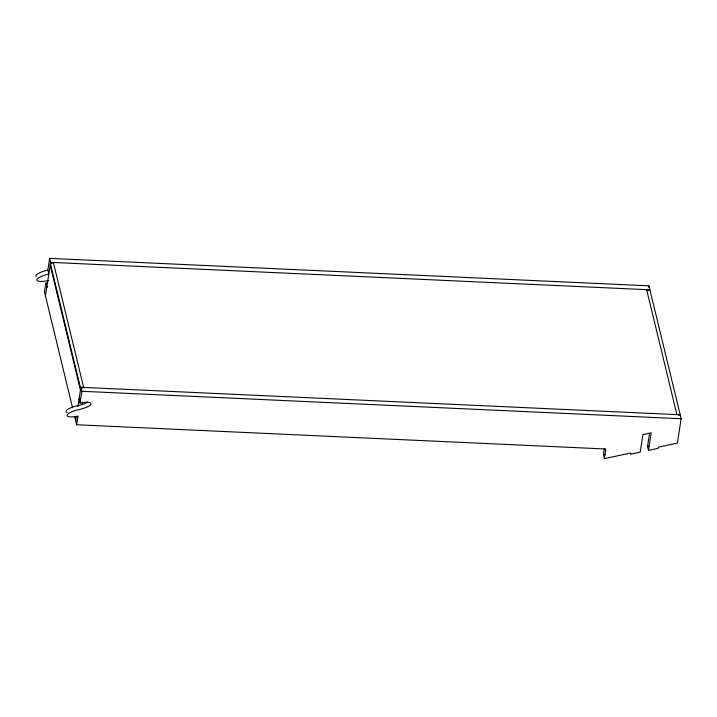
<?xml version="1.0" encoding="UTF-8"?>
<svg xmlns="http://www.w3.org/2000/svg" width="717" height="717" viewBox="0 0 717 717"><rect width="100%" height="100%" fill="white"/><g stroke="black" fill="none" stroke-linecap="round" stroke-linejoin="round"><path stroke-width="1.08" d="M47.905 282.704A11.804 3.083 -13.6 0 1 45.807 283.206L44.472 291.837L72.542 407.731M48.819 280.437A11.804 3.083 -13.6 0 0 47.788 280.643A11.804 3.083 -13.6 0 1 36.818 279.809A11.804 3.083 -13.6 0 1 48.801 274.091L47.842 270.112L49.652 258.371L648.957 285.832L681.15 418.746L677.377 443.106L658.323 447.157L658.143 448.331L648.5 450.384L647.532 446.395L649.566 433.238M45.44 295.825L50.62 262.35L49.652 258.371M75.706 420.771L76.387 416.389M77.911 406.521L80.887 387.297L680.182 414.758L678.632 415.089M648.5 450.384L651.215 432.844L642.943 434.601L640.227 452.14L630.584 454.193L630.772 453.019L604.359 458.629L605.847 449.012L76.674 424.76L78.01 416.12A11.804 3.083 -13.6 0 1 67.031 415.286A11.804 3.083 -13.6 0 1 79.022 409.568A11.804 3.083 -13.6 0 0 91.005 403.859A11.804 3.083 -13.6 0 0 80.035 403.026L79.067 399.037A11.804 3.083 -13.6 0 1 80.098 398.831M80.035 403.026L81.855 391.285L80.887 387.297M82.213 404.549L82.554 402.354M604.359 458.629L603.4 454.65L604.323 448.636M648.715 287.356L648.957 285.832M646.304 290.582L649.916 289.82L50.62 262.35M603.4 454.65L605.049 454.3M647.532 446.395L648.733 446.144M81.855 391.285L681.15 418.746M646.644 289.668L676.911 414.614M50.19 265.129L80.456 390.075M45.807 283.206L46.775 287.185A11.804 3.083 -13.6 0 0 47.806 286.952M74.649 416.425L76.674 424.76M36.155 276.628A11.804 3.083 -13.6 0 1 47.842 270.112M67.12 412.535A11.804 3.083 -13.6 0 1 78.054 405.589A11.804 3.083 -13.6 0 0 87.895 402.058M53.372 262.476L50.468 263.946L80.734 388.892L83.629 387.422L53.372 262.476"/></g></svg>
